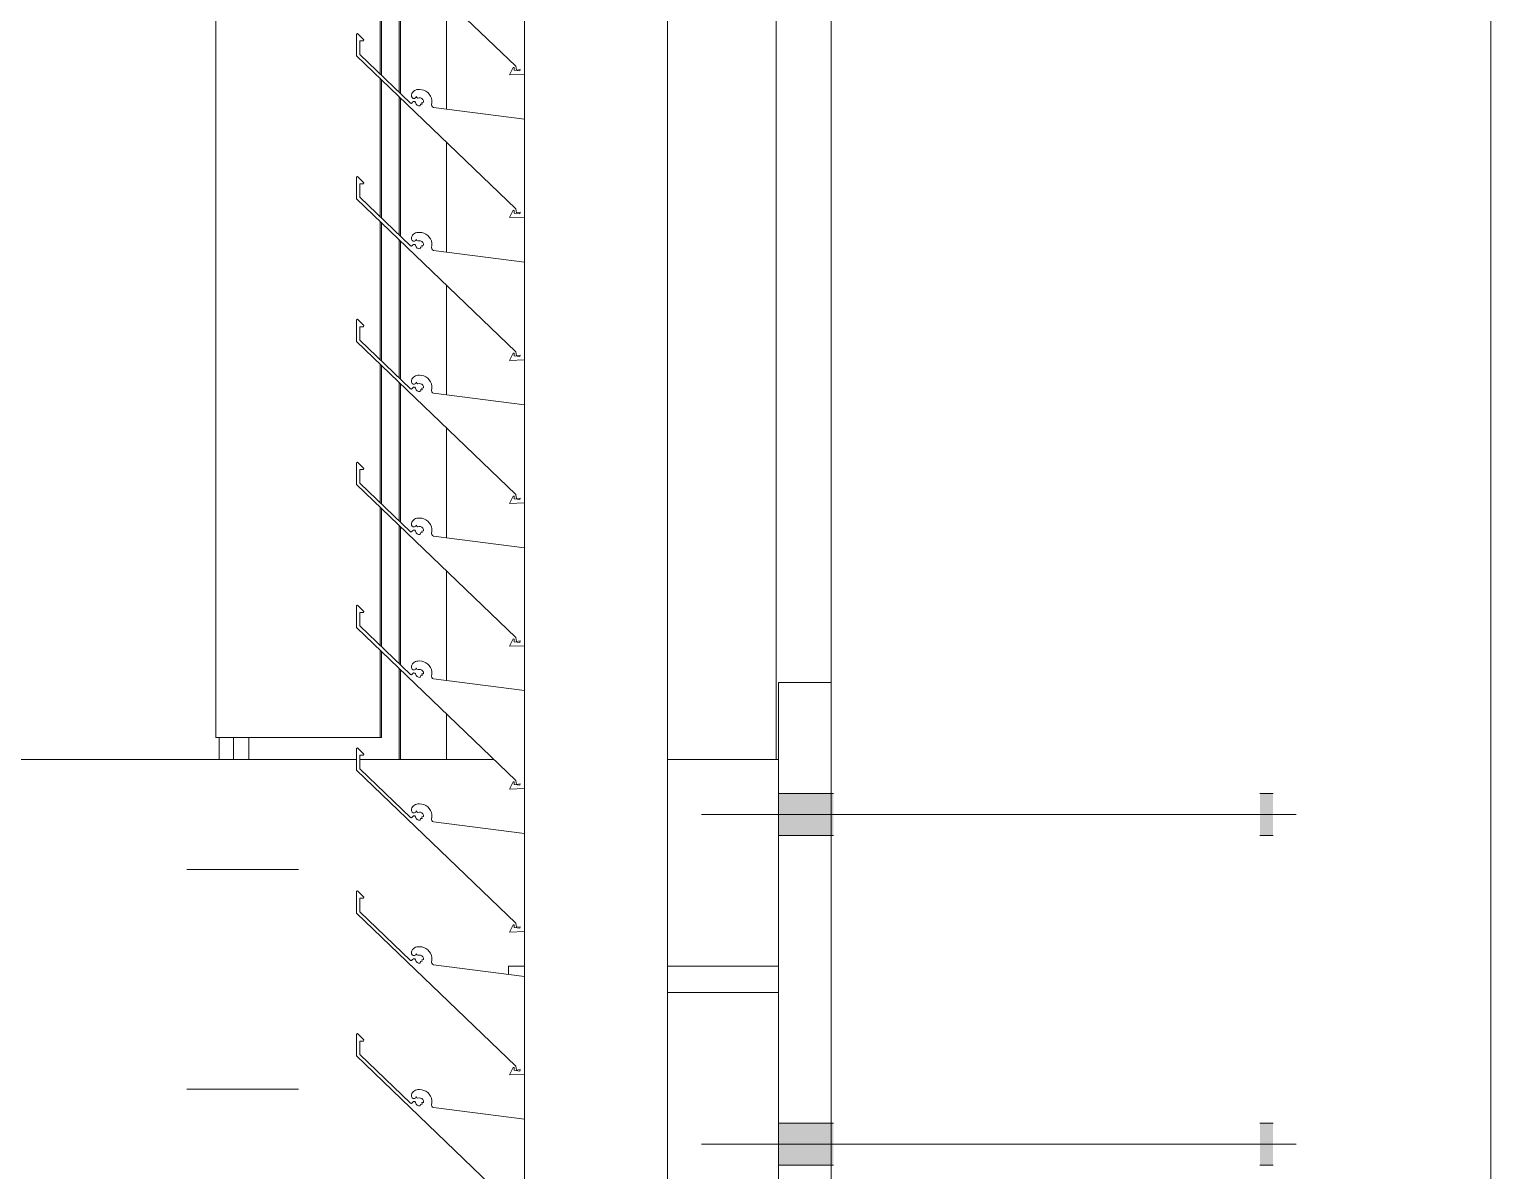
# Model space of a CAD drawing. Header units: millimetres. Extents: x -220592 to 404889, y -217665 to 38245.
# Drawn here: x 7563.08 to 7569.73, y -48124.9 to -48119.7 of the extents above; entities that cross this region are included whole.
import ezdxf

# ---------------------------------------------------------------- set-up
doc = ezdxf.new("R2010")
doc.units = ezdxf.units.MM
doc.linetypes.add('XKITLINE00', pattern=[0])
doc.linetypes.add('XKITLINE02', pattern=[4, 2, -2])
doc.layers.add('000 - 0_HIDE_OBJ_FRAMING_DEF_SUB_1', color=7, linetype='Continuous')
doc.layers.add('Bolt', color=7, linetype='Continuous', lineweight=0)
doc.layers.add('Part', color=7, linetype='Continuous', lineweight=0)

# ---------------------------------------------------------------- blocks, each defined once
blk = doc.blocks.new('*A13531')
at = {"layer": '000 - 0_HIDE_OBJ_FRAMING_DEF_SUB_1', "color": 7, "linetype": 'XKITLINE00', "lineweight": 0}
for p, q in [((-170.913334, 67.570805), (-170.913334, 99.680387)), ((-167.913334, 70.570805), (-167.913334, 99.420018))]:
    blk.add_line(p, q, dxfattribs=at)
blk = doc.blocks.new('*A13544')
at = {"layer": '000 - 0_HIDE_OBJ_FRAMING_DEF_SUB_1', "color": 7, "linetype": 'XKITLINE00', "lineweight": 0}
for p, q in [((-173.713199, 87.288511), (-173.713199, 100.088511)), ((-172.964598, 90.306391), (-172.964598, 90.93542)), ((-172.958493, 90.30054), (-172.958493, 90.929558)), ((-172.87913, 90.224479), (-172.87913, 90.853355)), ((-172.873025, 90.218628), (-172.873025, 90.847493)), ((-172.964598, 89.656391), (-172.964598, 90.28542)), ((-172.958493, 89.65054), (-172.958493, 90.279558)), ((-172.87913, 89.574479), (-172.87913, 90.203355)), ((-172.873025, 89.568628), (-172.873025, 90.197493)), ((-172.964598, 89.006391), (-172.964598, 89.63542)), ((-172.958493, 89.00054), (-172.958493, 89.629558)), ((-172.87913, 88.924479), (-172.87913, 89.553355)), ((-172.873025, 88.918628), (-172.873025, 89.547493)), ((-172.964598, 88.356391), (-172.964598, 88.98542)), ((-172.958493, 88.35054), (-172.958493, 88.979558)), ((-172.87913, 88.274479), (-172.87913, 88.903355)), ((-172.873025, 88.268628), (-172.873025, 88.897493)), ((-172.964598, 87.706391), (-172.964598, 88.33542)), ((-172.958493, 87.70054), (-172.958493, 88.329558)), ((-172.87913, 87.624479), (-172.87913, 88.253355)), ((-172.873025, 87.618628), (-172.873025, 88.247493)), ((-172.964598, 87.288511), (-172.964598, 87.68542)), ((-172.958493, 87.288511), (-172.958493, 87.679558)), ((-172.87913, 87.188511), (-172.87913, 87.603355)), ((-172.873025, 87.188511), (-172.873025, 87.597493)), ((-172.958493, 87.288511), (-173.713199, 87.288511)), ((-173.697937, 87.188511), (-173.697937, 87.288511)), ((-173.633058, 87.188511), (-173.633058, 87.288511)), ((-173.562852, 87.188511), (-173.562852, 87.288511))]:
    blk.add_line(p, q, dxfattribs=at)
blk = doc.blocks.new('*A13720')
at = {"layer": 'Part', "color": 7, "linetype": 'XKITLINE00', "lineweight": 0}
for p, q in [((-171.163349, 87.188511), (-171.163349, 94.070764)), ((-172.663349, 90.147415), (-172.663349, 90.646167)), ((-172.663349, 89.497415), (-172.663349, 89.996167)), ((-172.663349, 88.847415), (-172.663349, 89.346167)), ((-172.663349, 88.197415), (-172.663349, 88.696167)), ((-172.663349, 87.547415), (-172.663349, 88.046167)), ((-172.663349, 87.188511), (-172.663349, 87.396167))]:
    blk.add_line(p, q, dxfattribs=at)
blk = doc.blocks.new('*A13738')
at = {"layer": 'Part', "color": 7, "linetype": 'XKITLINE00', "lineweight": 0}
for p, q in [((-173.072824, 85.939018), (-173.073377, 85.839867)), ((-173.068143, 85.941486), (-173.072824, 85.939018)), ((-173.039494, 85.912598), (-173.068143, 85.941486)), ((-173.058341, 85.846233), (-173.057999, 85.90758)), ((-173.057999, 85.90758), (-173.040579, 85.907677)), ((-173.040579, 85.907677), (-173.039494, 85.912598)), ((-173.073377, 85.839867), (-172.348255, 85.143621)), ((-172.827326, 85.624831), (-173.058341, 85.846233)), ((-172.822163, 85.662893), (-172.822659, 85.655123)), ((-172.822659, 85.655123), (-172.820019, 85.649649)), ((-172.818512, 85.628366), (-172.822166, 85.623739)), ((-172.820428, 85.668389), (-172.822163, 85.662893)), ((-172.817674, 85.673452), (-172.820428, 85.668389)), ((-172.820019, 85.649649), (-172.814875, 85.646412)), ((-172.814048, 85.63222), (-172.818512, 85.628366)), ((-172.814002, 85.677895), (-172.817674, 85.673452)), ((-172.814875, 85.646412), (-172.808797, 85.6464)), ((-172.808154, 85.632014), (-172.814048, 85.63222)), ((-172.809549, 85.681553), (-172.814002, 85.677895)), ((-172.804479, 85.684293), (-172.809549, 85.681553)), ((-172.808797, 85.6464), (-172.803641, 85.649618)), ((-172.803971, 85.627857), (-172.808154, 85.632014)), ((-172.798978, 85.686012), (-172.804479, 85.684293)), ((-172.803641, 85.649618), (-172.800699, 85.65509)), ((-172.800699, 85.65509), (-172.798669, 85.650109)), ((-172.79325, 85.686648), (-172.798978, 85.686012)), ((-172.798669, 85.650109), (-172.793858, 85.647702)), ((-172.793858, 85.647702), (-172.78794, 85.648607)), ((-172.786451, 85.686746), (-172.79325, 85.686648)), ((-172.78794, 85.648607), (-172.78144, 85.648263)), ((-172.776238, 85.685961), (-172.786451, 85.686746)), ((-172.78144, 85.648263), (-172.775472, 85.645665)), ((-172.766337, 85.683338), (-172.776238, 85.685961)), ((-172.775472, 85.645665), (-172.77079, 85.641143)), ((-172.767418, 85.628785), (-172.775124, 85.627679)), ((-172.77079, 85.641143), (-172.767988, 85.635269)), ((-172.767988, 85.635269), (-172.767418, 85.628785)), ((-172.757074, 85.678965), (-172.766337, 85.683338)), ((-172.748758, 85.672986), (-172.757074, 85.678965)), ((-172.741662, 85.6656), (-172.748758, 85.672986)), ((-172.736022, 85.65705), (-172.741662, 85.6656)), ((-172.732024, 85.64762), (-172.736022, 85.65705)), ((-172.729801, 85.637621), (-172.732024, 85.64762)), ((-172.729426, 85.627385), (-172.729801, 85.637621)), ((-172.822166, 85.623739), (-172.827326, 85.624831)), ((-172.800857, 85.620283), (-172.803971, 85.627857)), ((-172.79619, 85.615497), (-172.800857, 85.620283)), ((-172.790114, 85.612707), (-172.79619, 85.615497)), ((-172.783442, 85.612284), (-172.790114, 85.612707)), ((-172.78112, 85.619675), (-172.783442, 85.612284)), ((-172.773955, 85.620619), (-172.78112, 85.619675)), ((-172.775124, 85.627679), (-172.773955, 85.620619)), ((-172.730912, 85.617251), (-172.729426, 85.627385)), ((-172.730672, 85.611728), (-172.730912, 85.617251)), ((-172.727536, 85.607177), (-172.730672, 85.611728)), ((-172.722461, 85.604987), (-172.727536, 85.607177)), ((-172.308455, 85.551957), (-172.722461, 85.604987)), ((-172.308462, 85.106287), (-172.308455, 85.551957)), ((-172.360613, 85.137152), (-172.376148, 85.103665)), ((-172.376148, 85.103665), (-172.308462, 85.106287)), ((-172.35549, 85.13674), (-172.360613, 85.137152)), ((-172.355361, 85.124549), (-172.35549, 85.13674)), ((-172.355361, 85.124549), (-172.330378, 85.121409)), ((-172.348255, 85.143621), (-172.345358, 85.125078)), ((-172.345358, 85.125078), (-172.328342, 85.127982)), ((-172.328342, 85.127982), (-172.330378, 85.121409))]:
    blk.add_line(p, q, dxfattribs=at)
blk = doc.blocks.new('*A13739')
at = {"layer": 'Part', "color": 7, "linetype": 'XKITLINE00', "lineweight": 0}
for p, q in [((-173.072824, 86.589018), (-173.073377, 86.489867)), ((-173.068143, 86.591486), (-173.072824, 86.589018)), ((-173.039494, 86.562598), (-173.068143, 86.591486)), ((-173.040579, 86.557677), (-173.039494, 86.562598)), ((-173.058341, 86.496233), (-173.057999, 86.55758)), ((-172.827326, 86.274831), (-173.058341, 86.496233)), ((-173.057999, 86.55758), (-173.040579, 86.557677)), ((-173.073377, 86.489867), (-172.348255, 85.793621)), ((-172.822163, 86.312893), (-172.822659, 86.305123)), ((-172.822659, 86.305123), (-172.820019, 86.299649)), ((-172.820428, 86.318389), (-172.822163, 86.312893)), ((-172.817674, 86.323452), (-172.820428, 86.318389)), ((-172.820019, 86.299649), (-172.814875, 86.296412)), ((-172.814002, 86.327895), (-172.817674, 86.323452)), ((-172.814875, 86.296412), (-172.808797, 86.2964)), ((-172.809549, 86.331553), (-172.814002, 86.327895)), ((-172.804479, 86.334293), (-172.809549, 86.331553)), ((-172.808797, 86.2964), (-172.803641, 86.299618)), ((-172.798978, 86.336012), (-172.804479, 86.334293)), ((-172.803641, 86.299618), (-172.800699, 86.30509)), ((-172.800699, 86.30509), (-172.798669, 86.300109)), ((-172.79325, 86.336648), (-172.798978, 86.336012)), ((-172.798669, 86.300109), (-172.793858, 86.297702)), ((-172.793858, 86.297702), (-172.78794, 86.298607)), ((-172.786451, 86.336746), (-172.79325, 86.336648)), ((-172.78794, 86.298607), (-172.78144, 86.298263)), ((-172.776238, 86.335961), (-172.786451, 86.336746)), ((-172.78144, 86.298263), (-172.775472, 86.295665)), ((-172.766337, 86.333338), (-172.776238, 86.335961)), ((-172.775472, 86.295665), (-172.77079, 86.291143)), ((-172.757074, 86.328965), (-172.766337, 86.333338)), ((-172.748758, 86.322986), (-172.757074, 86.328965)), ((-172.741662, 86.3156), (-172.748758, 86.322986)), ((-172.736022, 86.30705), (-172.741662, 86.3156)), ((-172.732024, 86.29762), (-172.736022, 86.30705)), ((-172.729801, 86.287621), (-172.732024, 86.29762)), ((-172.822166, 86.273739), (-172.827326, 86.274831)), ((-172.818512, 86.278366), (-172.822166, 86.273739)), ((-172.814048, 86.28222), (-172.818512, 86.278366)), ((-172.808154, 86.282014), (-172.814048, 86.28222)), ((-172.803971, 86.277857), (-172.808154, 86.282014)), ((-172.800857, 86.270283), (-172.803971, 86.277857)), ((-172.79619, 86.265497), (-172.800857, 86.270283)), ((-172.790114, 86.262707), (-172.79619, 86.265497)), ((-172.783442, 86.262284), (-172.790114, 86.262707)), ((-172.78112, 86.269675), (-172.783442, 86.262284)), ((-172.773955, 86.270619), (-172.78112, 86.269675)), ((-172.767418, 86.278785), (-172.775124, 86.277679)), ((-172.775124, 86.277679), (-172.773955, 86.270619)), ((-172.77079, 86.291143), (-172.767988, 86.285269)), ((-172.767988, 86.285269), (-172.767418, 86.278785)), ((-172.730912, 86.267251), (-172.729426, 86.277385)), ((-172.730672, 86.261728), (-172.730912, 86.267251)), ((-172.727536, 86.257177), (-172.730672, 86.261728)), ((-172.729426, 86.277385), (-172.729801, 86.287621)), ((-172.722461, 86.254987), (-172.727536, 86.257177)), ((-172.308455, 86.201957), (-172.722461, 86.254987)), ((-172.308462, 85.756287), (-172.308455, 86.201957)), ((-172.360613, 85.787152), (-172.376148, 85.753665)), ((-172.35549, 85.78674), (-172.360613, 85.787152)), ((-172.355361, 85.774549), (-172.35549, 85.78674)), ((-172.355361, 85.774549), (-172.330378, 85.771409)), ((-172.348255, 85.793621), (-172.345358, 85.775078)), ((-172.345358, 85.775078), (-172.328342, 85.777982)), ((-172.328342, 85.777982), (-172.330378, 85.771409)), ((-172.376148, 85.753665), (-172.308462, 85.756287))]:
    blk.add_line(p, q, dxfattribs=at)
blk = doc.blocks.new('*A13740')
at = {"layer": 'Part', "color": 7, "linetype": 'XKITLINE00', "lineweight": 0}
for p, q in [((-173.072824, 87.239018), (-173.073377, 87.139867)), ((-173.068143, 87.241486), (-173.072824, 87.239018)), ((-173.039494, 87.212598), (-173.068143, 87.241486)), ((-173.058341, 87.146233), (-173.057999, 87.20758)), ((-173.057999, 87.20758), (-173.040579, 87.207677)), ((-173.040579, 87.207677), (-173.039494, 87.212598)), ((-173.073377, 87.139867), (-172.348255, 86.443621)), ((-172.827326, 86.924831), (-173.058341, 87.146233)), ((-172.822163, 86.962893), (-172.822659, 86.955123)), ((-172.820428, 86.968389), (-172.822163, 86.962893)), ((-172.817674, 86.973452), (-172.820428, 86.968389)), ((-172.814002, 86.977895), (-172.817674, 86.973452)), ((-172.809549, 86.981553), (-172.814002, 86.977895)), ((-172.804479, 86.984293), (-172.809549, 86.981553)), ((-172.798978, 86.986012), (-172.804479, 86.984293)), ((-172.79325, 86.986648), (-172.798978, 86.986012)), ((-172.786451, 86.986746), (-172.79325, 86.986648)), ((-172.776238, 86.985961), (-172.786451, 86.986746)), ((-172.766337, 86.983338), (-172.776238, 86.985961)), ((-172.757074, 86.978965), (-172.766337, 86.983338)), ((-172.748758, 86.972986), (-172.757074, 86.978965)), ((-172.741662, 86.9656), (-172.748758, 86.972986)), ((-172.736022, 86.95705), (-172.741662, 86.9656)), ((-172.822166, 86.923739), (-172.827326, 86.924831)), ((-172.822659, 86.955123), (-172.820019, 86.949649)), ((-172.818512, 86.928366), (-172.822166, 86.923739)), ((-172.820019, 86.949649), (-172.814875, 86.946412)), ((-172.814048, 86.93222), (-172.818512, 86.928366)), ((-172.814875, 86.946412), (-172.808797, 86.9464)), ((-172.808154, 86.932014), (-172.814048, 86.93222)), ((-172.808797, 86.9464), (-172.803641, 86.949618)), ((-172.803971, 86.927857), (-172.808154, 86.932014)), ((-172.800857, 86.920283), (-172.803971, 86.927857)), ((-172.803641, 86.949618), (-172.800699, 86.95509)), ((-172.79619, 86.915497), (-172.800857, 86.920283)), ((-172.800699, 86.95509), (-172.798669, 86.950109)), ((-172.798669, 86.950109), (-172.793858, 86.947702)), ((-172.790114, 86.912707), (-172.79619, 86.915497)), ((-172.793858, 86.947702), (-172.78794, 86.948607)), ((-172.783442, 86.912284), (-172.790114, 86.912707)), ((-172.78794, 86.948607), (-172.78144, 86.948263)), ((-172.78112, 86.919675), (-172.783442, 86.912284)), ((-172.78144, 86.948263), (-172.775472, 86.945665)), ((-172.773955, 86.920619), (-172.78112, 86.919675)), ((-172.775472, 86.945665), (-172.77079, 86.941143)), ((-172.767418, 86.928785), (-172.775124, 86.927679)), ((-172.775124, 86.927679), (-172.773955, 86.920619)), ((-172.77079, 86.941143), (-172.767988, 86.935269)), ((-172.767988, 86.935269), (-172.767418, 86.928785)), ((-172.732024, 86.94762), (-172.736022, 86.95705)), ((-172.729801, 86.937621), (-172.732024, 86.94762)), ((-172.730912, 86.917251), (-172.729426, 86.927385)), ((-172.730672, 86.911728), (-172.730912, 86.917251)), ((-172.727536, 86.907177), (-172.730672, 86.911728)), ((-172.729426, 86.927385), (-172.729801, 86.937621)), ((-172.722461, 86.904987), (-172.727536, 86.907177)), ((-172.308455, 86.851957), (-172.722461, 86.904987)), ((-172.308462, 86.406287), (-172.308455, 86.851957)), ((-172.360613, 86.437152), (-172.376148, 86.403665)), ((-172.35549, 86.43674), (-172.360613, 86.437152)), ((-172.355361, 86.424549), (-172.35549, 86.43674)), ((-172.348255, 86.443621), (-172.345358, 86.425078)), ((-172.345358, 86.425078), (-172.328342, 86.427982)), ((-172.328342, 86.427982), (-172.330378, 86.421409)), ((-172.376148, 86.403665), (-172.308462, 86.406287)), ((-172.355361, 86.424549), (-172.330378, 86.421409))]:
    blk.add_line(p, q, dxfattribs=at)
blk = doc.blocks.new('*A13741')
at = {"layer": 'Part', "color": 7, "linetype": 'XKITLINE00', "lineweight": 0}
for p, q in [((-173.072824, 87.889018), (-173.073377, 87.789867)), ((-173.068143, 87.891486), (-173.072824, 87.889018)), ((-173.039494, 87.862598), (-173.068143, 87.891486)), ((-173.058341, 87.796233), (-173.057999, 87.85758)), ((-173.057999, 87.85758), (-173.040579, 87.857677)), ((-173.040579, 87.857677), (-173.039494, 87.862598)), ((-173.073377, 87.789867), (-172.348255, 87.093621)), ((-172.827326, 87.574831), (-173.058341, 87.796233)), ((-172.817674, 87.623452), (-172.820428, 87.618389)), ((-172.814002, 87.627895), (-172.817674, 87.623452)), ((-172.809549, 87.631553), (-172.814002, 87.627895)), ((-172.804479, 87.634293), (-172.809549, 87.631553)), ((-172.798978, 87.636012), (-172.804479, 87.634293)), ((-172.79325, 87.636648), (-172.798978, 87.636012)), ((-172.786451, 87.636746), (-172.79325, 87.636648)), ((-172.776238, 87.635961), (-172.786451, 87.636746)), ((-172.766337, 87.633338), (-172.776238, 87.635961)), ((-172.757074, 87.628965), (-172.766337, 87.633338)), ((-172.748758, 87.622986), (-172.757074, 87.628965)), ((-172.741662, 87.6156), (-172.748758, 87.622986)), ((-172.822166, 87.573739), (-172.827326, 87.574831)), ((-172.822163, 87.612893), (-172.822659, 87.605123)), ((-172.822659, 87.605123), (-172.820019, 87.599649)), ((-172.818512, 87.578366), (-172.822166, 87.573739)), ((-172.820428, 87.618389), (-172.822163, 87.612893)), ((-172.820019, 87.599649), (-172.814875, 87.596412)), ((-172.814048, 87.58222), (-172.818512, 87.578366)), ((-172.814875, 87.596412), (-172.808797, 87.5964)), ((-172.808154, 87.582014), (-172.814048, 87.58222)), ((-172.808797, 87.5964), (-172.803641, 87.599618)), ((-172.803971, 87.577857), (-172.808154, 87.582014)), ((-172.800857, 87.570283), (-172.803971, 87.577857)), ((-172.803641, 87.599618), (-172.800699, 87.60509)), ((-172.79619, 87.565497), (-172.800857, 87.570283)), ((-172.800699, 87.60509), (-172.798669, 87.600109)), ((-172.798669, 87.600109), (-172.793858, 87.597702)), ((-172.790114, 87.562707), (-172.79619, 87.565497)), ((-172.793858, 87.597702), (-172.78794, 87.598607)), ((-172.783442, 87.562284), (-172.790114, 87.562707)), ((-172.78794, 87.598607), (-172.78144, 87.598263)), ((-172.78112, 87.569675), (-172.783442, 87.562284)), ((-172.78144, 87.598263), (-172.775472, 87.595665)), ((-172.773955, 87.570619), (-172.78112, 87.569675)), ((-172.775472, 87.595665), (-172.77079, 87.591143)), ((-172.767418, 87.578785), (-172.775124, 87.577679)), ((-172.775124, 87.577679), (-172.773955, 87.570619)), ((-172.77079, 87.591143), (-172.767988, 87.585269)), ((-172.767988, 87.585269), (-172.767418, 87.578785)), ((-172.736022, 87.60705), (-172.741662, 87.6156)), ((-172.732024, 87.59762), (-172.736022, 87.60705)), ((-172.729801, 87.587621), (-172.732024, 87.59762)), ((-172.730912, 87.567251), (-172.729426, 87.577385)), ((-172.730672, 87.561728), (-172.730912, 87.567251)), ((-172.727536, 87.557177), (-172.730672, 87.561728)), ((-172.729426, 87.577385), (-172.729801, 87.587621)), ((-172.722461, 87.554987), (-172.727536, 87.557177)), ((-172.308455, 87.501957), (-172.722461, 87.554987)), ((-172.308462, 87.056287), (-172.308455, 87.501957)), ((-172.348255, 87.093621), (-172.345358, 87.075078)), ((-172.360613, 87.087152), (-172.376148, 87.053665)), ((-172.376148, 87.053665), (-172.308462, 87.056287)), ((-172.35549, 87.08674), (-172.360613, 87.087152)), ((-172.355361, 87.074549), (-172.35549, 87.08674)), ((-172.355361, 87.074549), (-172.330378, 87.071409)), ((-172.345358, 87.075078), (-172.328342, 87.077982)), ((-172.328342, 87.077982), (-172.330378, 87.071409))]:
    blk.add_line(p, q, dxfattribs=at)
blk = doc.blocks.new('*A13742')
at = {"layer": 'Part', "color": 7, "linetype": 'XKITLINE00', "lineweight": 0}
for p, q in [((-173.072824, 88.539018), (-173.073377, 88.439867)), ((-173.068143, 88.541486), (-173.072824, 88.539018)), ((-173.039494, 88.512598), (-173.068143, 88.541486)), ((-173.058341, 88.446233), (-173.057999, 88.50758)), ((-173.057999, 88.50758), (-173.040579, 88.507677)), ((-173.040579, 88.507677), (-173.039494, 88.512598)), ((-173.073377, 88.439867), (-172.348255, 87.743621)), ((-172.827326, 88.224831), (-173.058341, 88.446233)), ((-172.822166, 88.223739), (-172.827326, 88.224831)), ((-172.822163, 88.262893), (-172.822659, 88.255123)), ((-172.822659, 88.255123), (-172.820019, 88.249649)), ((-172.818512, 88.228366), (-172.822166, 88.223739)), ((-172.820428, 88.268389), (-172.822163, 88.262893)), ((-172.817674, 88.273452), (-172.820428, 88.268389)), ((-172.820019, 88.249649), (-172.814875, 88.246412)), ((-172.814048, 88.23222), (-172.818512, 88.228366)), ((-172.814002, 88.277895), (-172.817674, 88.273452)), ((-172.814875, 88.246412), (-172.808797, 88.2464)), ((-172.808154, 88.232014), (-172.814048, 88.23222)), ((-172.809549, 88.281553), (-172.814002, 88.277895)), ((-172.804479, 88.284293), (-172.809549, 88.281553)), ((-172.808797, 88.2464), (-172.803641, 88.249618)), ((-172.803971, 88.227857), (-172.808154, 88.232014)), ((-172.798978, 88.286012), (-172.804479, 88.284293)), ((-172.800857, 88.220283), (-172.803971, 88.227857)), ((-172.803641, 88.249618), (-172.800699, 88.25509)), ((-172.800699, 88.25509), (-172.798669, 88.250109)), ((-172.79325, 88.286648), (-172.798978, 88.286012)), ((-172.798669, 88.250109), (-172.793858, 88.247702)), ((-172.793858, 88.247702), (-172.78794, 88.248607)), ((-172.786451, 88.286746), (-172.79325, 88.286648)), ((-172.78794, 88.248607), (-172.78144, 88.248263)), ((-172.776238, 88.285961), (-172.786451, 88.286746)), ((-172.78144, 88.248263), (-172.775472, 88.245665)), ((-172.766337, 88.283338), (-172.776238, 88.285961)), ((-172.775472, 88.245665), (-172.77079, 88.241143)), ((-172.767418, 88.228785), (-172.775124, 88.227679)), ((-172.775124, 88.227679), (-172.773955, 88.220619)), ((-172.77079, 88.241143), (-172.767988, 88.235269)), ((-172.767988, 88.235269), (-172.767418, 88.228785)), ((-172.757074, 88.278965), (-172.766337, 88.283338)), ((-172.748758, 88.272986), (-172.757074, 88.278965)), ((-172.741662, 88.2656), (-172.748758, 88.272986)), ((-172.736022, 88.25705), (-172.741662, 88.2656)), ((-172.732024, 88.24762), (-172.736022, 88.25705)), ((-172.729801, 88.237621), (-172.732024, 88.24762)), ((-172.730912, 88.217251), (-172.729426, 88.227385)), ((-172.729426, 88.227385), (-172.729801, 88.237621)), ((-172.79619, 88.215497), (-172.800857, 88.220283)), ((-172.790114, 88.212707), (-172.79619, 88.215497)), ((-172.783442, 88.212284), (-172.790114, 88.212707)), ((-172.78112, 88.219675), (-172.783442, 88.212284)), ((-172.773955, 88.220619), (-172.78112, 88.219675)), ((-172.730672, 88.211728), (-172.730912, 88.217251)), ((-172.727536, 88.207177), (-172.730672, 88.211728)), ((-172.722461, 88.204987), (-172.727536, 88.207177)), ((-172.308455, 88.151957), (-172.722461, 88.204987)), ((-172.308462, 87.706287), (-172.308455, 88.151957)), ((-172.360613, 87.737152), (-172.376148, 87.703665)), ((-172.376148, 87.703665), (-172.308462, 87.706287)), ((-172.35549, 87.73674), (-172.360613, 87.737152)), ((-172.355361, 87.724549), (-172.35549, 87.73674)), ((-172.355361, 87.724549), (-172.330378, 87.721409)), ((-172.348255, 87.743621), (-172.345358, 87.725078)), ((-172.345358, 87.725078), (-172.328342, 87.727982)), ((-172.328342, 87.727982), (-172.330378, 87.721409))]:
    blk.add_line(p, q, dxfattribs=at)
blk = doc.blocks.new('*A13743')
at = {"layer": 'Part', "color": 7, "linetype": 'XKITLINE00', "lineweight": 0}
for p, q in [((-173.072824, 89.189018), (-173.073377, 89.089867)), ((-173.068143, 89.191486), (-173.072824, 89.189018)), ((-173.039494, 89.162598), (-173.068143, 89.191486)), ((-173.058341, 89.096233), (-173.057999, 89.15758)), ((-173.057999, 89.15758), (-173.040579, 89.157677)), ((-173.040579, 89.157677), (-173.039494, 89.162598)), ((-173.073377, 89.089867), (-172.348255, 88.393621)), ((-172.827326, 88.874831), (-173.058341, 89.096233)), ((-172.822163, 88.912893), (-172.822659, 88.905123)), ((-172.822659, 88.905123), (-172.820019, 88.899649)), ((-172.820428, 88.918389), (-172.822163, 88.912893)), ((-172.817674, 88.923452), (-172.820428, 88.918389)), ((-172.820019, 88.899649), (-172.814875, 88.896412)), ((-172.814002, 88.927895), (-172.817674, 88.923452)), ((-172.814875, 88.896412), (-172.808797, 88.8964)), ((-172.809549, 88.931553), (-172.814002, 88.927895)), ((-172.804479, 88.934293), (-172.809549, 88.931553)), ((-172.808797, 88.8964), (-172.803641, 88.899618)), ((-172.798978, 88.936012), (-172.804479, 88.934293)), ((-172.803641, 88.899618), (-172.800699, 88.90509)), ((-172.800699, 88.90509), (-172.798669, 88.900109)), ((-172.79325, 88.936648), (-172.798978, 88.936012)), ((-172.798669, 88.900109), (-172.793858, 88.897702)), ((-172.793858, 88.897702), (-172.78794, 88.898607)), ((-172.786451, 88.936746), (-172.79325, 88.936648)), ((-172.78794, 88.898607), (-172.78144, 88.898263)), ((-172.776238, 88.935961), (-172.786451, 88.936746)), ((-172.78144, 88.898263), (-172.775472, 88.895665)), ((-172.766337, 88.933338), (-172.776238, 88.935961)), ((-172.775472, 88.895665), (-172.77079, 88.891143)), ((-172.77079, 88.891143), (-172.767988, 88.885269)), ((-172.757074, 88.928965), (-172.766337, 88.933338)), ((-172.748758, 88.922986), (-172.757074, 88.928965)), ((-172.741662, 88.9156), (-172.748758, 88.922986)), ((-172.736022, 88.90705), (-172.741662, 88.9156)), ((-172.732024, 88.89762), (-172.736022, 88.90705)), ((-172.729801, 88.887621), (-172.732024, 88.89762)), ((-172.729426, 88.877385), (-172.729801, 88.887621)), ((-172.822166, 88.873739), (-172.827326, 88.874831)), ((-172.818512, 88.878366), (-172.822166, 88.873739)), ((-172.814048, 88.88222), (-172.818512, 88.878366)), ((-172.808154, 88.882014), (-172.814048, 88.88222)), ((-172.803971, 88.877857), (-172.808154, 88.882014)), ((-172.800857, 88.870283), (-172.803971, 88.877857)), ((-172.79619, 88.865497), (-172.800857, 88.870283)), ((-172.790114, 88.862707), (-172.79619, 88.865497)), ((-172.783442, 88.862284), (-172.790114, 88.862707)), ((-172.78112, 88.869675), (-172.783442, 88.862284)), ((-172.773955, 88.870619), (-172.78112, 88.869675)), ((-172.767418, 88.878785), (-172.775124, 88.877679)), ((-172.775124, 88.877679), (-172.773955, 88.870619)), ((-172.767988, 88.885269), (-172.767418, 88.878785)), ((-172.730912, 88.867251), (-172.729426, 88.877385)), ((-172.730672, 88.861728), (-172.730912, 88.867251)), ((-172.727536, 88.857177), (-172.730672, 88.861728)), ((-172.722461, 88.854987), (-172.727536, 88.857177)), ((-172.308455, 88.801957), (-172.722461, 88.854987)), ((-172.308462, 88.356287), (-172.308455, 88.801957)), ((-172.360613, 88.387152), (-172.376148, 88.353665)), ((-172.376148, 88.353665), (-172.308462, 88.356287)), ((-172.35549, 88.38674), (-172.360613, 88.387152)), ((-172.355361, 88.374549), (-172.35549, 88.38674)), ((-172.355361, 88.374549), (-172.330378, 88.371409)), ((-172.348255, 88.393621), (-172.345358, 88.375078)), ((-172.345358, 88.375078), (-172.328342, 88.377982)), ((-172.328342, 88.377982), (-172.330378, 88.371409))]:
    blk.add_line(p, q, dxfattribs=at)
blk = doc.blocks.new('*A13744')
at = {"layer": 'Part', "color": 7, "linetype": 'XKITLINE00', "lineweight": 0}
for p, q in [((-173.072824, 89.839018), (-173.073377, 89.739867)), ((-173.068143, 89.841486), (-173.072824, 89.839018)), ((-173.039494, 89.812598), (-173.068143, 89.841486)), ((-173.058341, 89.746233), (-173.057999, 89.80758)), ((-173.057999, 89.80758), (-173.040579, 89.807677)), ((-173.040579, 89.807677), (-173.039494, 89.812598)), ((-173.073377, 89.739867), (-172.348255, 89.043621)), ((-172.827326, 89.524831), (-173.058341, 89.746233)), ((-172.822163, 89.562893), (-172.822659, 89.555123)), ((-172.822659, 89.555123), (-172.820019, 89.549649)), ((-172.820428, 89.568389), (-172.822163, 89.562893)), ((-172.817674, 89.573452), (-172.820428, 89.568389)), ((-172.814002, 89.577895), (-172.817674, 89.573452)), ((-172.809549, 89.581553), (-172.814002, 89.577895)), ((-172.804479, 89.584293), (-172.809549, 89.581553)), ((-172.798978, 89.586012), (-172.804479, 89.584293)), ((-172.803641, 89.549618), (-172.800699, 89.55509)), ((-172.800699, 89.55509), (-172.798669, 89.550109)), ((-172.79325, 89.586648), (-172.798978, 89.586012)), ((-172.786451, 89.586746), (-172.79325, 89.586648)), ((-172.776238, 89.585961), (-172.786451, 89.586746)), ((-172.766337, 89.583338), (-172.776238, 89.585961)), ((-172.757074, 89.578965), (-172.766337, 89.583338)), ((-172.748758, 89.572986), (-172.757074, 89.578965)), ((-172.741662, 89.5656), (-172.748758, 89.572986)), ((-172.736022, 89.55705), (-172.741662, 89.5656)), ((-172.732024, 89.54762), (-172.736022, 89.55705)), ((-172.822166, 89.523739), (-172.827326, 89.524831)), ((-172.818512, 89.528366), (-172.822166, 89.523739)), ((-172.820019, 89.549649), (-172.814875, 89.546412)), ((-172.814048, 89.53222), (-172.818512, 89.528366)), ((-172.814875, 89.546412), (-172.808797, 89.5464)), ((-172.808154, 89.532014), (-172.814048, 89.53222)), ((-172.808797, 89.5464), (-172.803641, 89.549618)), ((-172.803971, 89.527857), (-172.808154, 89.532014)), ((-172.800857, 89.520283), (-172.803971, 89.527857)), ((-172.79619, 89.515497), (-172.800857, 89.520283)), ((-172.798669, 89.550109), (-172.793858, 89.547702)), ((-172.790114, 89.512707), (-172.79619, 89.515497)), ((-172.793858, 89.547702), (-172.78794, 89.548607)), ((-172.783442, 89.512284), (-172.790114, 89.512707)), ((-172.78794, 89.548607), (-172.78144, 89.548263)), ((-172.78112, 89.519675), (-172.783442, 89.512284)), ((-172.78144, 89.548263), (-172.775472, 89.545665)), ((-172.773955, 89.520619), (-172.78112, 89.519675)), ((-172.775472, 89.545665), (-172.77079, 89.541143)), ((-172.767418, 89.528785), (-172.775124, 89.527679)), ((-172.775124, 89.527679), (-172.773955, 89.520619)), ((-172.77079, 89.541143), (-172.767988, 89.535269)), ((-172.767988, 89.535269), (-172.767418, 89.528785)), ((-172.729801, 89.537621), (-172.732024, 89.54762)), ((-172.730912, 89.517251), (-172.729426, 89.527385)), ((-172.730672, 89.511728), (-172.730912, 89.517251)), ((-172.727536, 89.507177), (-172.730672, 89.511728)), ((-172.729426, 89.527385), (-172.729801, 89.537621)), ((-172.722461, 89.504987), (-172.727536, 89.507177)), ((-172.308455, 89.451957), (-172.722461, 89.504987)), ((-172.308462, 89.006287), (-172.308455, 89.451957)), ((-172.360613, 89.037152), (-172.376148, 89.003665)), ((-172.35549, 89.03674), (-172.360613, 89.037152)), ((-172.355361, 89.024549), (-172.35549, 89.03674)), ((-172.355361, 89.024549), (-172.330378, 89.021409)), ((-172.348255, 89.043621), (-172.345358, 89.025078)), ((-172.345358, 89.025078), (-172.328342, 89.027982)), ((-172.328342, 89.027982), (-172.330378, 89.021409)), ((-172.376148, 89.003665), (-172.308462, 89.006287))]:
    blk.add_line(p, q, dxfattribs=at)
blk = doc.blocks.new('*A13745')
at = {"layer": 'Part', "color": 7, "linetype": 'XKITLINE00', "lineweight": 0}
for p, q in [((-173.072824, 90.489018), (-173.073377, 90.389867)), ((-173.068143, 90.491486), (-173.072824, 90.489018)), ((-173.039494, 90.462598), (-173.068143, 90.491486)), ((-173.058341, 90.396233), (-173.057999, 90.45758)), ((-173.057999, 90.45758), (-173.040579, 90.457677)), ((-173.040579, 90.457677), (-173.039494, 90.462598)), ((-173.073377, 90.389867), (-172.348255, 89.693621)), ((-172.827326, 90.174831), (-173.058341, 90.396233)), ((-172.820428, 90.218389), (-172.822163, 90.212893)), ((-172.817674, 90.223452), (-172.820428, 90.218389)), ((-172.814002, 90.227895), (-172.817674, 90.223452)), ((-172.809549, 90.231553), (-172.814002, 90.227895)), ((-172.804479, 90.234293), (-172.809549, 90.231553)), ((-172.798978, 90.236012), (-172.804479, 90.234293)), ((-172.79325, 90.236648), (-172.798978, 90.236012)), ((-172.786451, 90.236746), (-172.79325, 90.236648)), ((-172.776238, 90.235961), (-172.786451, 90.236746)), ((-172.766337, 90.233338), (-172.776238, 90.235961)), ((-172.757074, 90.228965), (-172.766337, 90.233338)), ((-172.748758, 90.222986), (-172.757074, 90.228965)), ((-172.741662, 90.2156), (-172.748758, 90.222986)), ((-172.736022, 90.20705), (-172.741662, 90.2156)), ((-172.822166, 90.173739), (-172.827326, 90.174831)), ((-172.822163, 90.212893), (-172.822659, 90.205123)), ((-172.822659, 90.205123), (-172.820019, 90.199649)), ((-172.818512, 90.178366), (-172.822166, 90.173739)), ((-172.820019, 90.199649), (-172.814875, 90.196412)), ((-172.814048, 90.18222), (-172.818512, 90.178366)), ((-172.814875, 90.196412), (-172.808797, 90.1964)), ((-172.808154, 90.182014), (-172.814048, 90.18222)), ((-172.808797, 90.1964), (-172.803641, 90.199618)), ((-172.803971, 90.177857), (-172.808154, 90.182014)), ((-172.800857, 90.170283), (-172.803971, 90.177857)), ((-172.803641, 90.199618), (-172.800699, 90.20509)), ((-172.79619, 90.165497), (-172.800857, 90.170283)), ((-172.800699, 90.20509), (-172.798669, 90.200109)), ((-172.798669, 90.200109), (-172.793858, 90.197702)), ((-172.790114, 90.162707), (-172.79619, 90.165497)), ((-172.793858, 90.197702), (-172.78794, 90.198607)), ((-172.783442, 90.162284), (-172.790114, 90.162707)), ((-172.78794, 90.198607), (-172.78144, 90.198263)), ((-172.78112, 90.169675), (-172.783442, 90.162284)), ((-172.78144, 90.198263), (-172.775472, 90.195665)), ((-172.773955, 90.170619), (-172.78112, 90.169675)), ((-172.775472, 90.195665), (-172.77079, 90.191143)), ((-172.767418, 90.178785), (-172.775124, 90.177679)), ((-172.775124, 90.177679), (-172.773955, 90.170619)), ((-172.77079, 90.191143), (-172.767988, 90.185269)), ((-172.767988, 90.185269), (-172.767418, 90.178785)), ((-172.732024, 90.19762), (-172.736022, 90.20705)), ((-172.729801, 90.187621), (-172.732024, 90.19762)), ((-172.730912, 90.167251), (-172.729426, 90.177385)), ((-172.730672, 90.161728), (-172.730912, 90.167251)), ((-172.727536, 90.157177), (-172.730672, 90.161728)), ((-172.729426, 90.177385), (-172.729801, 90.187621)), ((-172.722461, 90.154987), (-172.727536, 90.157177)), ((-172.308455, 90.101957), (-172.722461, 90.154987)), ((-172.308462, 89.656287), (-172.308455, 90.101957)), ((-172.360613, 89.687152), (-172.376148, 89.653665)), ((-172.35549, 89.68674), (-172.360613, 89.687152)), ((-172.355361, 89.674549), (-172.35549, 89.68674)), ((-172.348255, 89.693621), (-172.345358, 89.675078)), ((-172.376148, 89.653665), (-172.308462, 89.656287)), ((-172.355361, 89.674549), (-172.330378, 89.671409)), ((-172.345358, 89.675078), (-172.328342, 89.677982)), ((-172.328342, 89.677982), (-172.330378, 89.671409))]:
    blk.add_line(p, q, dxfattribs=at)
blk = doc.blocks.new('*A13746')
at = {"layer": 'Part', "color": 7, "linetype": 'XKITLINE00', "lineweight": 0}
for p, q in [((-173.072824, 91.139018), (-173.073377, 91.039867)), ((-173.068143, 91.141486), (-173.072824, 91.139018)), ((-173.039494, 91.112598), (-173.068143, 91.141486)), ((-173.058341, 91.046233), (-173.057999, 91.10758)), ((-173.057999, 91.10758), (-173.040579, 91.107677)), ((-173.040579, 91.107677), (-173.039494, 91.112598)), ((-173.073377, 91.039867), (-172.348255, 90.343621)), ((-172.827326, 90.824831), (-173.058341, 91.046233)), ((-172.809549, 90.881553), (-172.814002, 90.877895)), ((-172.804479, 90.884293), (-172.809549, 90.881553)), ((-172.798978, 90.886012), (-172.804479, 90.884293)), ((-172.79325, 90.886648), (-172.798978, 90.886012)), ((-172.786451, 90.886746), (-172.79325, 90.886648)), ((-172.776238, 90.885961), (-172.786451, 90.886746)), ((-172.766337, 90.883338), (-172.776238, 90.885961)), ((-172.757074, 90.878965), (-172.766337, 90.883338)), ((-172.822166, 90.823739), (-172.827326, 90.824831)), ((-172.822163, 90.862893), (-172.822659, 90.855123)), ((-172.822659, 90.855123), (-172.820019, 90.849649)), ((-172.818512, 90.828366), (-172.822166, 90.823739)), ((-172.820428, 90.868389), (-172.822163, 90.862893)), ((-172.817674, 90.873452), (-172.820428, 90.868389)), ((-172.820019, 90.849649), (-172.814875, 90.846412)), ((-172.814048, 90.83222), (-172.818512, 90.828366)), ((-172.814002, 90.877895), (-172.817674, 90.873452)), ((-172.814875, 90.846412), (-172.808797, 90.8464)), ((-172.808154, 90.832014), (-172.814048, 90.83222)), ((-172.808797, 90.8464), (-172.803641, 90.849618)), ((-172.803971, 90.827857), (-172.808154, 90.832014)), ((-172.800857, 90.820283), (-172.803971, 90.827857)), ((-172.803641, 90.849618), (-172.800699, 90.85509)), ((-172.79619, 90.815497), (-172.800857, 90.820283)), ((-172.800699, 90.85509), (-172.798669, 90.850109)), ((-172.798669, 90.850109), (-172.793858, 90.847702)), ((-172.790114, 90.812707), (-172.79619, 90.815497)), ((-172.793858, 90.847702), (-172.78794, 90.848607)), ((-172.78794, 90.848607), (-172.78144, 90.848263)), ((-172.78112, 90.819675), (-172.783442, 90.812284)), ((-172.78144, 90.848263), (-172.775472, 90.845665)), ((-172.773955, 90.820619), (-172.78112, 90.819675)), ((-172.775472, 90.845665), (-172.77079, 90.841143)), ((-172.767418, 90.828785), (-172.775124, 90.827679)), ((-172.775124, 90.827679), (-172.773955, 90.820619)), ((-172.77079, 90.841143), (-172.767988, 90.835269)), ((-172.767988, 90.835269), (-172.767418, 90.828785)), ((-172.748758, 90.872986), (-172.757074, 90.878965)), ((-172.741662, 90.8656), (-172.748758, 90.872986)), ((-172.736022, 90.85705), (-172.741662, 90.8656)), ((-172.732024, 90.84762), (-172.736022, 90.85705)), ((-172.729801, 90.837621), (-172.732024, 90.84762)), ((-172.730912, 90.817251), (-172.729426, 90.827385)), ((-172.730672, 90.811728), (-172.730912, 90.817251)), ((-172.729426, 90.827385), (-172.729801, 90.837621)), ((-172.783442, 90.812284), (-172.790114, 90.812707)), ((-172.727536, 90.807177), (-172.730672, 90.811728)), ((-172.722461, 90.804987), (-172.727536, 90.807177)), ((-172.308455, 90.751957), (-172.722461, 90.804987)), ((-172.308462, 90.306287), (-172.308455, 90.751957)), ((-172.360613, 90.337152), (-172.376148, 90.303665)), ((-172.376148, 90.303665), (-172.308462, 90.306287)), ((-172.35549, 90.33674), (-172.360613, 90.337152)), ((-172.355361, 90.324549), (-172.35549, 90.33674)), ((-172.355361, 90.324549), (-172.330378, 90.321409)), ((-172.348255, 90.343621), (-172.345358, 90.325078)), ((-172.345358, 90.325078), (-172.328342, 90.327982)), ((-172.328342, 90.327982), (-172.330378, 90.321409))]:
    blk.add_line(p, q, dxfattribs=at)
blk = doc.blocks.new('*A13753')
at = {"layer": 'Part', "color": 7, "linetype": 'XKITLINE00', "lineweight": 0}
for p, q in [((-171.658652, 79.556275), (-171.658652, 92.756161)), ((-172.308652, 90.101982), (-172.308652, 90.306279)), ((-172.308652, 89.451982), (-172.308652, 89.656279)), ((-172.308652, 88.801982), (-172.308652, 89.006279)), ((-172.308652, 88.151982), (-172.308652, 88.356279)), ((-172.308652, 87.501982), (-172.308652, 87.706279)), ((-172.308652, 86.851982), (-172.308652, 87.056279)), ((-172.308652, 86.201982), (-172.308652, 86.406279)), ((-172.308652, 85.551982), (-172.308652, 85.756279))]:
    blk.add_line(p, q, dxfattribs=at)
blk = doc.blocks.new('*A13754')
at = {"layer": 'Part', "color": 7, "linetype": 'XKITLINE00', "lineweight": 0}
for p, q in [((-171.153365, 87.538471), (-170.913334, 87.538471)), ((-171.153365, 84.838471), (-171.153365, 87.538471)), ((-170.913334, 84.838471), (-171.153365, 84.838471))]:
    blk.add_line(p, q, dxfattribs=at)
blk = doc.blocks.new('*A13756')
at = {"layer": 'Part', "color": 7, "linetype": 'XKITLINE00', "lineweight": 0}
for p, q in [((-172.381977, 86.211375), (-172.381977, 86.248511)), ((-172.381977, 86.248511), (-172.308652, 86.248511)), ((-171.658652, 86.248511), (-171.153365, 86.248511)), ((-171.658652, 86.128511), (-171.153365, 86.128511))]:
    blk.add_line(p, q, dxfattribs=at)
blk = doc.blocks.new('*A13757')
at = {"layer": '000 - 0_HIDE_OBJ_FRAMING_DEF_SUB_1', "color": 7, "linetype": 'XKITLINE02', "lineweight": 0}
for p, q in [((-173.845266, 86.688511), (-173.366949, 86.688511)), ((-173.814916, 86.688511), (-173.336599, 86.688511))]:
    blk.add_line(p, q, dxfattribs=at)
blk = doc.blocks.new('*A13758')
at = {"layer": '000 - 0_HIDE_OBJ_FRAMING_DEF_SUB_1', "color": 7, "linetype": 'XKITLINE02', "lineweight": 0}
for p, q in [((-173.845266, 85.688498), (-173.366949, 85.688498)), ((-173.814916, 85.688498), (-173.336599, 85.688498))]:
    blk.add_line(p, q, dxfattribs=at)
blk = doc.blocks.new('*A13759')
at = {"layer": 'Bolt'}
for points in [[(-170.9034, 86.8435), (-171.1534, 86.8435), (-171.1534, 87.0335), (-170.9034, 87.0335)], [(-170.9034, 86.8435), (-171.1534, 86.8435), (-171.1534, 87.0335), (-170.9034, 87.0335)], [(-168.9034, 86.8435), (-168.9634, 86.8435), (-168.9634, 87.0335), (-168.9034, 87.0335)], [(-168.9034, 86.8435), (-168.9634, 86.8435), (-168.9634, 87.0335), (-168.9034, 87.0335)], [(-170.9034, 85.3435), (-171.1534, 85.3435), (-171.1534, 85.5335), (-170.9034, 85.5335)], [(-170.9034, 85.3435), (-171.1534, 85.3435), (-171.1534, 85.5335), (-170.9034, 85.5335)], [(-168.9034, 85.3435), (-168.9634, 85.3435), (-168.9634, 85.5335), (-168.9034, 85.5335)], [(-168.9034, 85.3435), (-168.9634, 85.3435), (-168.9634, 85.5335), (-168.9034, 85.5335)]]:
    blk.add_hatch(color=7, dxfattribs=at).paths.add_polyline_path(points, flags=17)
at = {"layer": 'Bolt', "color": 7, "linetype": 'XKITLINE00', "lineweight": 0}
for p, q in [((-170.9034, 87.0335), (-171.1534, 87.0335)), ((-170.9034, 87.0335), (-171.1534, 87.0335)), ((-168.9034, 87.0335), (-168.9634, 87.0335)), ((-168.9034, 87.0335), (-168.9634, 87.0335)), ((-168.7978, 86.9385), (-171.5034, 86.9385)), ((-168.7978, 86.9385), (-171.5034, 86.9385)), ((-170.9034, 86.8435), (-171.1534, 86.8435)), ((-170.9034, 86.8435), (-171.1534, 86.8435)), ((-168.9034, 86.8435), (-168.9634, 86.8435)), ((-168.9034, 86.8435), (-168.9634, 86.8435)), ((-170.9034, 85.5335), (-171.1534, 85.5335)), ((-170.9034, 85.5335), (-171.1534, 85.5335)), ((-168.9034, 85.5335), (-168.9634, 85.5335)), ((-168.9034, 85.5335), (-168.9634, 85.5335)), ((-168.7978, 85.4385), (-171.5034, 85.4385)), ((-168.7978, 85.4385), (-171.5034, 85.4385)), ((-170.9034, 85.3435), (-171.1534, 85.3435)), ((-170.9034, 85.3435), (-171.1534, 85.3435)), ((-168.9034, 85.3435), (-168.9634, 85.3435)), ((-168.9034, 85.3435), (-168.9634, 85.3435))]:
    blk.add_line(p, q, dxfattribs=at)
blk = doc.blocks.new('*A13820')
at = {"layer": '000 - 0_HIDE_OBJ_FRAMING_DEF_SUB_1', "color": 7, "linetype": 'XKITLINE00', "lineweight": 0}
for p, q in [((-184.211249, 87.188511), (-173.073106, 87.188511)), ((-173.058105, 87.188511), (-172.447081, 87.188511)), ((-171.658652, 87.188511), (-171.153365, 87.188511))]:
    blk.add_line(p, q, dxfattribs=at)

msp = doc.modelspace()

# ---------------------------------------------------------------- block references
at = {"color": 7, "lineweight": 0}
for name in ['*A13531', '*A13544', '*A13720', '*A13753', '*A13746', '*A13745', '*A13744', '*A13743', '*A13742', '*A13741', '*A13754', '*A13740', '*A13820', '*A13759', '*A13757', '*A13739', '*A13756', '*A13738', '*A13758']:
    msp.add_blockref(name, (7737.6457, -48210.2152), dxfattribs=at)

doc.saveas('drawing.dxf')
